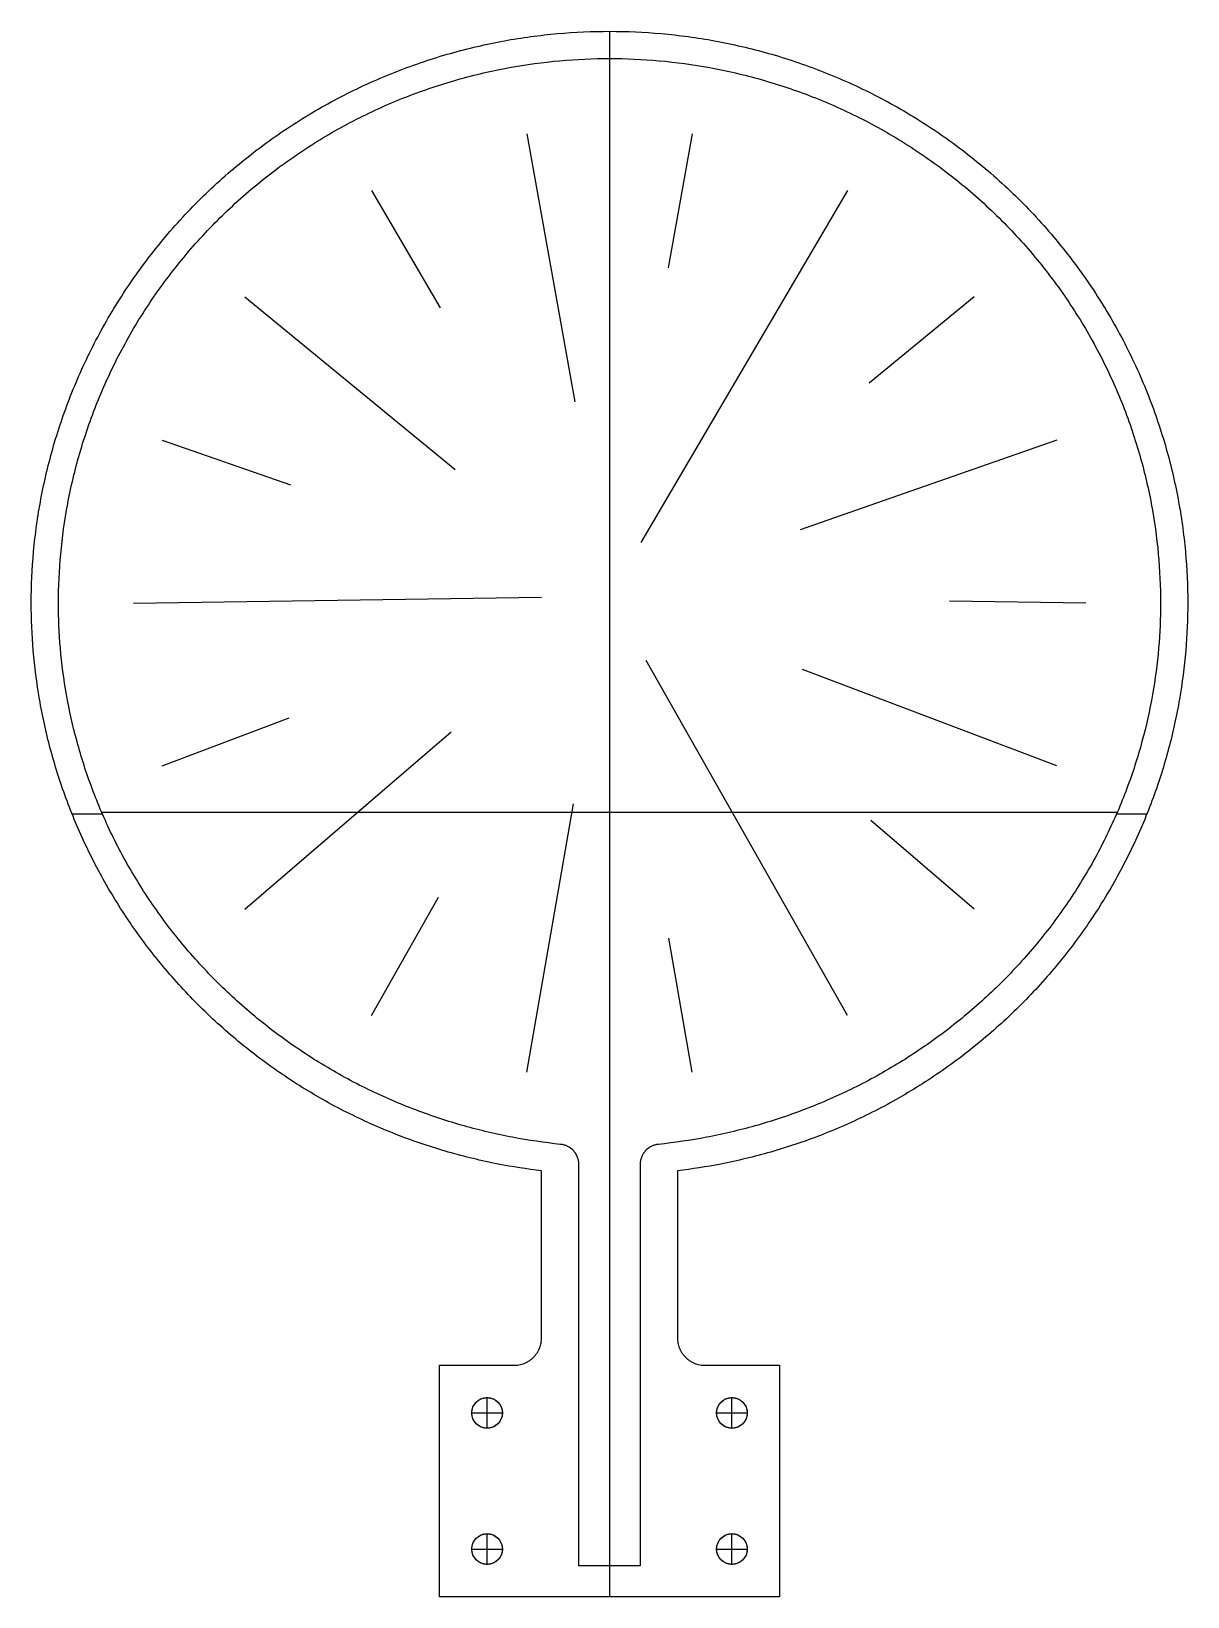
# Model space of a CAD drawing. Header units: millimetres. Extents: x 136 to 306, y -116 to 114.
import ezdxf

# ---------------------------------------------------------------- set-up
doc = ezdxf.new("R2010")
doc.units = ezdxf.units.MM
for name, color, linetype, true_color in [('cut', 1, 'Continuous', 0xff0000), ('Default', 18, 'Continuous', 0x000000), ('welding layers', 160, 'Continuous', 0x004eff)]:
    doc.layers.add(name, color=color, linetype=linetype, true_color=true_color)

msp = doc.modelspace()

# ---------------------------------------------------------------- linework, layer by layer
at = {"layer": 'cut'}
for centre in [(203.04, -88.51), (239.04, -88.51), (203.04, -108.51), (239.04, -108.51)]:
    msp.add_circle(centre, 2.25, dxfattribs=at)
msp.add_open_spline([(211.04, -52.93), (208.91, -52.68), (204.29, -51.96), (197.25, -50.27), (189.94, -47.82), (182.76, -44.65), (175.79, -40.77), (169.16, -36.21), (162.96, -31.02), (157.28, -25.26), (152.2, -19), (147.77, -12.34), (144.04, -5.38), (141.03, 1.77), (138.74, 9.02), (137.16, 16.27), (136.24, 23.42), (135.93, 30.68), (136.27, 38.14), (137.35, 45.89), (139.22, 53.72), (141.91, 61.54), (145.44, 69.2), (149.81, 76.59), (154.96, 83.57), (160.85, 90.02), (167.38, 95.83), (174.45, 100.92), (181.92, 105.22), (189.67, 108.71), (197.57, 111.36), (205.48, 113.2), (213.31, 114.26), (221.04, 114.6), (228.77, 114.26), (236.59, 113.2), (244.51, 111.36), (252.41, 108.71), (260.16, 105.22), (267.63, 100.92), (274.69, 95.83), (281.22, 90.02), (287.11, 83.57), (292.27, 76.59), (296.64, 69.2), (300.17, 61.54), (302.86, 53.72), (304.73, 45.89), (305.81, 38.14), (306.15, 30.68), (305.84, 23.42), (304.92, 16.27), (303.33, 9.02), (301.04, 1.77), (298.03, -5.38), (294.31, -12.34), (289.88, -19), (284.8, -25.26), (279.12, -31.02), (272.91, -36.21), (266.28, -40.77), (259.32, -44.65), (252.13, -47.82), (244.82, -50.27), (237.78, -51.96), (233.17, -52.68), (231.04, -52.93)], degree=3, knots=[1444.1881, 1444.1881, 1444.1881, 1444.1881, 1450.633734, 1458.175182, 1465.888728, 1473.746407, 1481.716793, 1489.765681, 1497.856942, 1505.953491, 1514.018317, 1522.01548, 1529.911039, 1537.673821, 1545.276027, 1552.693634, 1559.906604, 1566.89892, 1574.462793, 1582.282805, 1590.338152, 1598.60255, 1607.044338, 1615.626867, 1624.309198, 1633.047107, 1641.79434, 1650.504054, 1659.130318, 1667.629571, 1675.961907, 1684.092096, 1691.990293, 1699.632399, 1707.274505, 1715.172702, 1723.302891, 1731.635227, 1740.13448, 1748.760744, 1757.470457, 1766.217691, 1774.9556, 1783.637931, 1792.22046, 1800.662248, 1808.926646, 1816.981992, 1824.802005, 1832.365877, 1839.358194, 1846.571164, 1853.988771, 1861.590977, 1869.353759, 1877.249318, 1885.246481, 1893.311307, 1901.407856, 1909.499117, 1917.548005, 1925.518391, 1933.37607, 1941.089616, 1948.631064, 1955.076698, 1955.076698, 1955.076698, 1955.076698], dxfattribs=at)
for points in [[(211.04, -77.51), (211.04, -52.93)], [(231.04, -52.93), (231.04, -77.51)], [(196.04, -115.51), (196.04, -81.51)], [(196.04, -81.51), (207.04, -81.51)], [(235.04, -81.51), (246.04, -81.51)], [(246.04, -81.51), (246.04, -115.51)], [(246.04, -115.51), (196.04, -115.51)]]:
    msp.add_open_spline(points, degree=1, dxfattribs=at)
for points in [[(207.04, -81.51), (211.04, -81.51), (211.04, -77.51)], [(231.04, -77.51), (231.04, -81.51), (235.04, -81.51)]]:
    msp.add_rational_spline(points, [1, 0.707106781187, 1], degree=2, dxfattribs=at)
at = {"layer": 'Default'}
for p, q in [((221.04, 114.49), (221.04, 110.49)), ((221.04, 110.49), (221.04, -111)), ((142.04, -0.51), (146.5, -0.51)), ((146.39, -0.26), (295.69, -0.26)), ((295.58, -0.51), (300.04, -0.51)), ((216.54, -111), (216.54, -52.03)), ((225.54, -52.03), (225.54, -111)), ((203.04, -90.76), (203.04, -86.26)), ((239.04, -90.76), (239.04, -86.26)), ((200.79, -88.51), (205.29, -88.51)), ((236.79, -88.51), (241.29, -88.51)), ((203.04, -110.76), (203.04, -106.26)), ((239.04, -110.76), (239.04, -106.26)), ((200.79, -108.51), (205.29, -108.51)), ((236.79, -108.51), (241.29, -108.51)), ((225.54, -111), (216.54, -111)), ((221.04, -111), (221.04, -115.51))]:
    msp.add_line(p, q, dxfattribs=at)
for centre in [(203.04, -88.51), (239.04, -88.51), (203.04, -108.51), (239.04, -108.51)]:
    msp.add_circle(centre, 2.25, dxfattribs=at)
for points, knots in [([(211.04, -52.93), (208.91, -52.68), (204.29, -51.96), (197.25, -50.27), (189.94, -47.82), (182.76, -44.65), (175.79, -40.77), (169.16, -36.21), (162.96, -31.02), (157.28, -25.26), (152.2, -19), (147.77, -12.34), (144.04, -5.38), (141.03, 1.77), (138.74, 9.02), (137.16, 16.27), (136.24, 23.42), (135.93, 30.68), (136.27, 38.14), (137.35, 45.89), (139.22, 53.72), (141.91, 61.54), (145.44, 69.2), (149.81, 76.59), (154.96, 83.57), (160.85, 90.02), (167.38, 95.83), (174.45, 100.92), (181.92, 105.22), (189.67, 108.71), (197.57, 111.36), (205.48, 113.2), (213.31, 114.26), (221.04, 114.6), (228.77, 114.26), (236.59, 113.2), (244.51, 111.36), (252.41, 108.71), (260.16, 105.22), (267.63, 100.92), (274.69, 95.83), (281.22, 90.02), (287.11, 83.57), (292.27, 76.59), (296.64, 69.2), (300.17, 61.54), (302.86, 53.72), (304.73, 45.89), (305.81, 38.14), (306.15, 30.68), (305.84, 23.42), (304.92, 16.27), (303.33, 9.02), (301.04, 1.77), (298.03, -5.38), (294.31, -12.34), (289.88, -19), (284.8, -25.26), (279.12, -31.02), (272.91, -36.21), (266.28, -40.77), (259.32, -44.65), (252.13, -47.82), (244.82, -50.27), (237.78, -51.96), (233.17, -52.68), (231.04, -52.93)], [1444.1881, 1444.1881, 1444.1881, 1444.1881, 1450.633734, 1458.175182, 1465.888728, 1473.746407, 1481.716793, 1489.765681, 1497.856942, 1505.953491, 1514.018317, 1522.01548, 1529.911039, 1537.673821, 1545.276027, 1552.693634, 1559.906604, 1566.89892, 1574.462793, 1582.282805, 1590.338152, 1598.60255, 1607.044338, 1615.626867, 1624.309198, 1633.047107, 1641.79434, 1650.504054, 1659.130318, 1667.629571, 1675.961907, 1684.092096, 1691.990293, 1699.632399, 1707.274505, 1715.172702, 1723.302891, 1731.635227, 1740.13448, 1748.760744, 1757.470457, 1766.217691, 1774.9556, 1783.637931, 1792.22046, 1800.662248, 1808.926646, 1816.981992, 1824.802005, 1832.365877, 1839.358194, 1846.571164, 1853.988771, 1861.590977, 1869.353759, 1877.249318, 1885.246481, 1893.311307, 1901.407856, 1909.499117, 1917.548005, 1925.518391, 1933.37607, 1941.089616, 1948.631064, 1955.076698, 1955.076698, 1955.076698, 1955.076698]), ([(213.86, -49.05), (211.49, -48.8), (206.71, -48.1), (199.58, -46.43), (192.47, -44.08), (185.48, -41.07), (178.7, -37.37), (172.25, -33.03), (166.22, -28.09), (160.7, -22.6), (155.75, -16.64), (151.45, -10.3), (147.82, -3.67), (144.9, 3.14), (142.67, 10.05), (141.13, 16.95), (140.23, 23.76), (139.94, 30.67), (140.26, 37.77), (141.29, 45.14), (143.06, 52.6), (145.63, 60.04), (148.99, 67.34), (153.15, 74.38), (158.06, 81.02), (163.67, 87.17), (169.89, 92.71), (176.62, 97.56), (183.74, 101.66), (191.13, 104.98), (198.66, 107.51), (206.21, 109.26), (213.67, 110.27), (221.04, 110.6), (228.41, 110.27), (235.87, 109.26), (243.42, 107.51), (250.95, 104.98), (258.34, 101.66), (265.46, 97.56), (272.19, 92.71), (278.41, 87.17), (284.02, 81.02), (288.93, 74.38), (293.09, 67.34), (296.45, 60.04), (299.01, 52.6), (300.79, 45.14), (301.82, 37.77), (302.14, 30.67), (301.85, 23.76), (300.95, 16.95), (299.41, 10.05), (297.18, 3.14), (294.25, -3.67), (290.63, -10.3), (286.32, -16.64), (281.38, -22.6), (275.86, -28.09), (269.82, -33.03), (263.37, -37.37), (256.6, -41.07), (249.61, -44.08), (242.5, -46.43), (235.37, -48.1), (230.59, -48.8), (228.22, -49.05)], [74.55699, 74.55699, 74.55699, 74.55699, 81.699725, 89.029183, 96.51832, 104.137364, 111.853418, 119.631328, 127.434719, 135.22708, 142.97284, 150.638336, 158.192603, 165.60797, 172.860416, 179.929739, 186.799532, 193.457037, 200.656476, 208.099937, 215.76787, 223.635531, 231.673049, 239.845774, 248.114915, 256.438475, 264.772433, 273.072108, 281.293602, 289.395199, 297.338618, 305.090009, 312.620654, 319.907332, 327.194011, 334.724656, 342.476047, 350.419466, 358.521063, 366.742557, 375.042232, 383.376189, 391.69975, 399.968891, 408.141616, 416.179134, 424.046794, 431.714728, 439.158189, 446.357628, 453.015133, 459.884926, 466.954249, 474.206695, 481.622062, 489.176329, 496.841825, 504.587585, 512.379946, 520.183337, 527.961247, 535.677301, 543.296345, 550.785481, 558.11494, 565.257675, 565.257675, 565.257675, 565.257675]), ([(216.54, -52.03), (216.54, -51.86), (216.51, -51.5), (216.37, -50.97), (216.13, -50.46), (215.79, -50.01), (215.37, -49.63), (214.9, -49.33), (214.39, -49.14), (214.03, -49.07), (213.86, -49.05), (211.49, -48.8), (206.71, -48.1), (199.58, -46.43), (192.47, -44.08), (185.48, -41.07), (178.7, -37.37), (172.25, -33.03), (166.22, -28.09), (160.7, -22.6), (155.75, -16.64), (151.45, -10.3), (147.82, -3.67), (144.9, 3.14), (142.67, 10.05), (141.13, 16.95), (140.23, 23.76), (139.94, 30.67), (140.26, 37.77), (141.29, 45.14), (143.06, 52.6), (145.63, 60.04), (148.99, 67.34), (153.15, 74.38), (158.06, 81.02), (163.67, 87.17), (169.89, 92.71), (176.62, 97.56), (183.74, 101.66), (191.13, 104.98), (198.66, 107.51), (206.21, 109.26), (213.67, 110.27), (221.04, 110.6), (228.41, 110.27), (235.87, 109.26), (243.42, 107.51), (250.95, 104.98), (258.34, 101.66), (265.46, 97.56), (272.19, 92.71), (278.41, 87.17), (284.02, 81.02), (288.93, 74.38), (293.09, 67.34), (296.45, 60.04), (299.01, 52.6), (300.79, 45.14), (301.82, 37.77), (302.14, 30.67), (301.85, 23.76), (300.95, 16.95), (299.41, 10.05), (297.18, 3.14), (294.25, -3.67), (290.63, -10.3), (286.32, -16.64), (281.38, -22.6), (275.86, -28.09), (269.82, -33.03), (263.37, -37.37), (256.6, -41.07), (249.61, -44.08), (242.5, -46.43), (235.37, -48.1), (230.59, -48.8), (228.22, -49.05), (228.05, -49.07), (227.69, -49.14), (227.18, -49.33), (226.7, -49.63), (226.29, -50.01), (225.95, -50.46), (225.71, -50.97), (225.57, -51.5), (225.54, -51.86), (225.54, -52.03), (225.54, -71.69), (225.54, -91.34), (225.54, -111)], [70.154805, 70.154805, 70.154805, 70.154805, 70.684627, 71.231903, 71.791319, 72.356436, 72.921552, 73.480968, 74.028112, 74.55699, 74.55699, 74.55699, 81.699725, 89.029183, 96.51832, 104.137364, 111.853418, 119.631328, 127.434719, 135.22708, 142.97284, 150.638336, 158.192603, 165.60797, 172.860416, 179.929739, 186.799532, 193.457037, 200.656476, 208.099937, 215.76787, 223.635531, 231.673049, 239.845774, 248.114915, 256.438475, 264.772433, 273.072108, 281.293602, 289.395199, 297.338618, 305.090009, 312.620654, 319.907332, 327.194011, 334.724656, 342.476047, 350.419466, 358.521063, 366.742557, 375.042232, 383.376189, 391.69975, 399.968891, 408.141616, 416.179134, 424.046794, 431.714728, 439.158189, 446.357628, 453.015133, 459.884926, 466.954249, 474.206695, 481.622062, 489.176329, 496.841825, 504.587585, 512.379946, 520.183337, 527.961247, 535.677301, 543.296345, 550.785481, 558.11494, 565.257675, 565.257675, 565.257675, 565.786553, 566.333697, 566.893112, 567.458229, 568.023346, 568.582761, 569.130037, 569.65986, 569.65986, 569.65986, 634.829171, 634.829171, 634.829171, 634.829171]), ([(216.54, -52.03), (216.54, -51.86), (216.51, -51.5), (216.37, -50.97), (216.13, -50.46), (215.79, -50.01), (215.37, -49.63), (214.9, -49.33), (214.39, -49.14), (214.03, -49.07), (213.86, -49.05)], [70.154805, 70.154805, 70.154805, 70.154805, 70.684627, 71.231903, 71.791319, 72.356436, 72.921552, 73.480968, 74.028112, 74.55699, 74.55699, 74.55699, 74.55699]), ([(228.22, -49.05), (228.05, -49.07), (227.69, -49.14), (227.18, -49.33), (226.7, -49.63), (226.29, -50.01), (225.95, -50.46), (225.71, -50.97), (225.57, -51.5), (225.54, -51.86), (225.54, -52.03)], [565.257675, 565.257675, 565.257675, 565.257675, 565.786553, 566.333697, 566.893112, 567.458229, 568.023346, 568.582761, 569.130037, 569.65986, 569.65986, 569.65986, 569.65986])]:
    msp.add_open_spline(points, degree=3, knots=knots, dxfattribs=at)
for points, degree in [([(216.54, -111), (216.54, -91.34), (216.54, -71.69), (216.54, -52.03)], 3), ([(211.04, -77.51), (211.04, -52.93)], 1), ([(231.04, -52.93), (231.04, -77.51)], 1), ([(196.04, -115.51), (196.04, -81.51)], 1), ([(196.04, -81.51), (207.04, -81.51)], 1), ([(235.04, -81.51), (246.04, -81.51)], 1), ([(246.04, -81.51), (246.04, -115.51)], 1), ([(225.54, -111), (222.54, -111), (219.54, -111), (216.54, -111)], 3), ([(246.04, -115.51), (196.04, -115.51)], 1)]:
    msp.add_open_spline(points, degree=degree, dxfattribs=at)
for points in [[(207.04, -81.51), (211.04, -81.51), (211.04, -77.51)], [(231.04, -77.51), (231.04, -81.51), (235.04, -81.51)]]:
    msp.add_rational_spline(points, [1, 0.707106781187, 1], degree=2, dxfattribs=at)
for points in [[(205.29, -88.51), (205.29, -86.26), (203.04, -86.26), (200.79, -86.26), (200.79, -88.51), (200.79, -90.76), (203.04, -90.76), (205.29, -90.76), (205.29, -88.51)], [(241.29, -88.51), (241.29, -86.26), (239.04, -86.26), (236.79, -86.26), (236.79, -88.51), (236.79, -90.76), (239.04, -90.76), (241.29, -90.76), (241.29, -88.51)], [(205.29, -108.51), (205.29, -106.26), (203.04, -106.26), (200.79, -106.26), (200.79, -108.51), (200.79, -110.76), (203.04, -110.76), (205.29, -110.76), (205.29, -108.51)], [(241.29, -108.51), (241.29, -106.26), (239.04, -106.26), (236.79, -106.26), (236.79, -108.51), (236.79, -110.76), (239.04, -110.76), (241.29, -110.76), (241.29, -108.51)]]:
    msp.add_rational_spline(points, [1, 0.707106781187, 1, 0.707106781187, 1, 0.707106781187, 1, 0.707106781187, 1], degree=2, knots=[0, 0, 0, 3.534292, 3.534292, 7.068583, 7.068583, 10.602875, 10.602875, 14.137167, 14.137167, 14.137167], dxfattribs=at)
at = {"layer": 'welding layers'}
for p, q in [((208.88, 99.43), (215.93, 60.05)), ((233.19, 99.43), (229.67, 79.74)), ((186.04, 91.11), (196.16, 73.86)), ((256.04, 91.11), (225.66, 39.37)), ((167.42, 75.48), (198.34, 50.11)), ((274.66, 75.48), (259.2, 62.8)), ((155.26, 54.43), (174.15, 47.84)), ((286.82, 54.43), (249.05, 41.26)), ((151.04, 30.49), (211.03, 31.35)), ((291.04, 30.49), (271.04, 30.77)), ((256.04, -30.13), (226.41, 22.04)), ((286.82, 6.55), (249.42, 20.73)), ((155.26, 6.55), (173.96, 13.64)), ((167.42, -14.51), (197.78, 11.54)), ((208.88, -38.45), (215.73, 0.96)), ((274.66, -14.51), (259.48, -1.49)), ((186.04, -30.13), (195.92, -12.74)), ((233.19, -38.45), (229.77, -18.74))]:
    msp.add_line(p, q, dxfattribs=at)
msp.add_lwpolyline([(225.54, -52.03), (225.54, -111), (216.54, -111), (216.54, -52.03)], dxfattribs=at)
for points, knots in [([(213.86, -49.05), (211.49, -48.8), (206.71, -48.1), (199.58, -46.43), (192.47, -44.08), (185.48, -41.07), (178.7, -37.37), (172.25, -33.03), (166.22, -28.09), (160.7, -22.6), (155.75, -16.64), (151.45, -10.3), (147.82, -3.67), (144.9, 3.14), (142.67, 10.05), (141.13, 16.95), (140.23, 23.76), (139.94, 30.67), (140.26, 37.77), (141.29, 45.14), (143.06, 52.6), (145.63, 60.04), (148.99, 67.34), (153.15, 74.38), (158.06, 81.02), (163.67, 87.17), (169.89, 92.71), (176.62, 97.56), (183.74, 101.66), (191.13, 104.98), (198.66, 107.51), (206.21, 109.26), (213.67, 110.27), (221.04, 110.6), (228.41, 110.27), (235.87, 109.26), (243.42, 107.51), (250.95, 104.98), (258.34, 101.66), (265.46, 97.56), (272.19, 92.71), (278.41, 87.17), (284.02, 81.02), (288.93, 74.38), (293.09, 67.34), (296.45, 60.04), (299.01, 52.6), (300.79, 45.14), (301.82, 37.77), (302.14, 30.67), (301.85, 23.76), (300.95, 16.95), (299.41, 10.05), (297.18, 3.14), (294.25, -3.67), (290.63, -10.3), (286.32, -16.64), (281.38, -22.6), (275.86, -28.09), (269.82, -33.03), (263.37, -37.37), (256.6, -41.07), (249.61, -44.08), (242.5, -46.43), (235.37, -48.1), (230.59, -48.8), (228.22, -49.05)], [74.55699, 74.55699, 74.55699, 74.55699, 81.699725, 89.029183, 96.51832, 104.137364, 111.853418, 119.631328, 127.434719, 135.22708, 142.97284, 150.638336, 158.192603, 165.60797, 172.860416, 179.929739, 186.799532, 193.457037, 200.656476, 208.099937, 215.76787, 223.635531, 231.673049, 239.845774, 248.114915, 256.438475, 264.772433, 273.072108, 281.293602, 289.395199, 297.338618, 305.090009, 312.620654, 319.907332, 327.194011, 334.724656, 342.476047, 350.419466, 358.521063, 366.742557, 375.042232, 383.376189, 391.69975, 399.968891, 408.141616, 416.179134, 424.046794, 431.714728, 439.158189, 446.357628, 453.015133, 459.884926, 466.954249, 474.206695, 481.622062, 489.176329, 496.841825, 504.587585, 512.379946, 520.183337, 527.961247, 535.677301, 543.296345, 550.785481, 558.11494, 565.257675, 565.257675, 565.257675, 565.257675]), ([(216.54, -52.03), (216.54, -51.86), (216.51, -51.5), (216.37, -50.97), (216.13, -50.46), (215.79, -50.01), (215.37, -49.63), (214.9, -49.33), (214.39, -49.14), (214.03, -49.07), (213.86, -49.05)], [70.154805, 70.154805, 70.154805, 70.154805, 70.684627, 71.231903, 71.791319, 72.356436, 72.921552, 73.480968, 74.028112, 74.55699, 74.55699, 74.55699, 74.55699]), ([(228.22, -49.05), (228.05, -49.07), (227.69, -49.14), (227.18, -49.33), (226.7, -49.63), (226.29, -50.01), (225.95, -50.46), (225.71, -50.97), (225.57, -51.5), (225.54, -51.86), (225.54, -52.03)], [565.257675, 565.257675, 565.257675, 565.257675, 565.786553, 566.333697, 566.893112, 567.458229, 568.023346, 568.582761, 569.130037, 569.65986, 569.65986, 569.65986, 569.65986])]:
    msp.add_open_spline(points, degree=3, knots=knots, dxfattribs=at)

doc.saveas('drawing.dxf')
